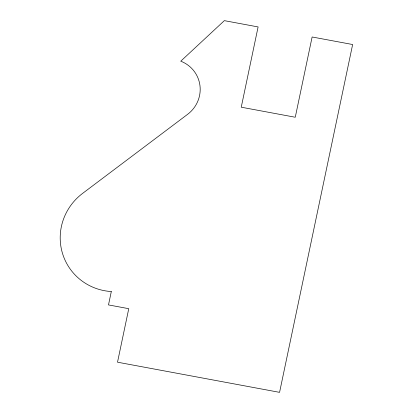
<?xml version="1.0" encoding="UTF-8"?>
<svg xmlns="http://www.w3.org/2000/svg" width="413" height="413" viewBox="0 0 413 413"><rect width="100%" height="100%" fill="white"/><g stroke="black" fill="none" stroke-linecap="round" stroke-linejoin="round"><path stroke-width="0.62" d="M111.309 291.542L108.5 304.918L128.758 308.687L117.514 362.201L279.57 392.35L352.635 44.521L312.125 36.984L295.264 117.251L241.244 107.199L258.104 26.933L224.347 20.65L180.749 61.191A31.398 30.665 -27.9 0 1 199.949 85.486A31.398 30.665 -27.9 0 1 187.6 114.334L82.615 193.387A55.889 54.583 -27.9 0 0 62.353 252.926A55.889 54.583 -27.9 0 0 111.309 291.542"/></g></svg>
